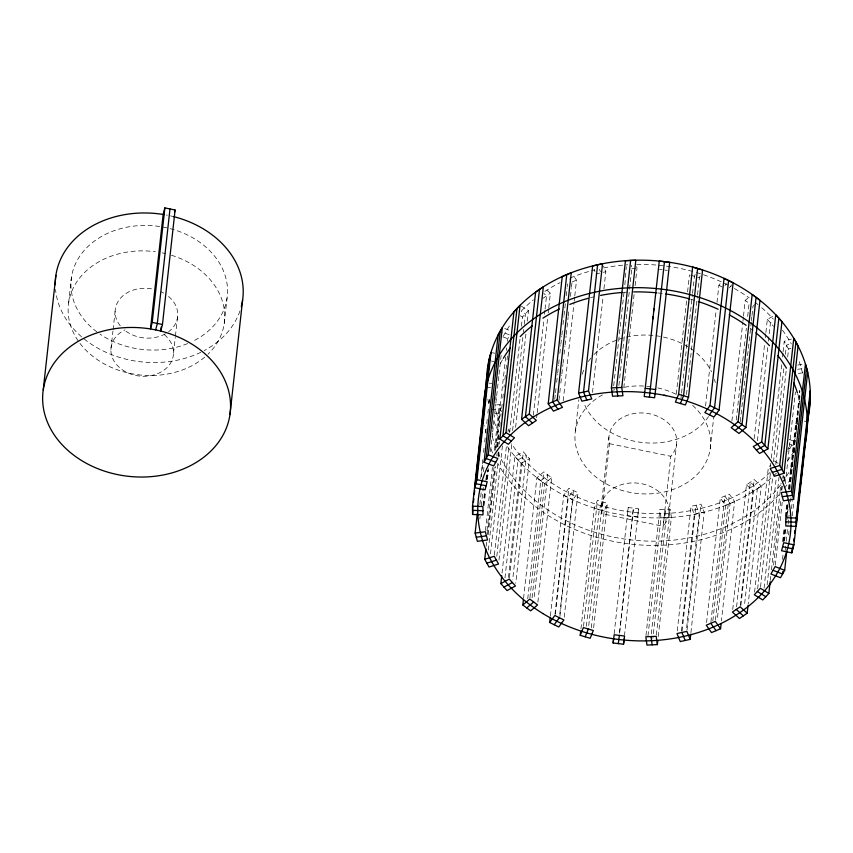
<?xml version="1.0" encoding="UTF-8"?>
<svg xmlns="http://www.w3.org/2000/svg" width="853" height="853" viewBox="0 0 853 853"><rect width="100%" height="100%" fill="white"/><g stroke="black" fill="none" stroke-linecap="round" stroke-linejoin="round"><path stroke-width="0.64" stroke-dasharray="4.26 3.2" d="M68.635 302.922L71.439 277.481M110.901 349.549L112.937 331.124M113.086 329.812L115.112 311.388M173.543 353.174L175.281 337.372M175.43 336.061L177.755 315.002M224.232 323.468L227.047 298.028M480.655 478.661L482.979 457.666M483.555 452.41L484.131 447.164M484.717 441.918L485.154 437.973M485.73 432.727L486.167 428.792M486.743 423.546L487.319 418.29M487.905 413.044L488.332 409.109M489.057 402.541L489.355 399.918M481.369 476.71L482.958 462.283M479.876 504.422L481.327 491.307M483.491 471.634L484.216 465.077M479.834 519.008L480.122 516.385M481.273 505.893L483.31 487.532M483.097 505.243L484.547 492.128M485.847 480.324L486.573 473.767M486.221 479.333L486.946 472.775M483.555 505.466L485.154 491.04M486.455 479.237L487.468 470.046M486.839 479.247L487.852 470.067M484.024 505.68L485.613 491.253M486.914 479.45L487.927 470.27M492.565 428.302L492.853 425.679M495.753 399.439L496.041 396.816M487.468 479.162L488.62 468.67M490.507 451.621L492.533 433.26M492.682 431.949L494.559 414.899M494.708 413.588L495.721 404.407M495.86 403.096L498.909 375.555M499.048 374.243L501.223 354.56M485.485 530.449L492.437 467.487M494.324 450.437L499.389 404.535L495.561 405.047M495.38 450.203L505.658 357.087M506.383 350.53L506.671 347.907M507.396 341.349L507.684 338.726L509.785 335.016L501.415 331.753M487.031 530.609L493.983 467.657M496.158 447.985L500.498 408.64L491.573 409.813M486.178 546.187L486.615 542.252M487.489 534.383L494.868 467.497M497.182 446.514L498.781 432.087M497.48 446.492L499.069 432.066M499.645 426.82L500.082 422.885M500.807 416.328L501.095 413.705M501.671 408.459L502.257 403.213M502.833 397.967L503.27 394.033M503.995 387.475L504.283 384.852M504.859 379.606L505.434 374.36M506.021 369.114L506.447 365.18M507.034 359.934L507.471 356M488.151 534.714L495.678 466.506M496.841 456.014L497.128 453.391M497.853 446.833L499.005 436.341M498.12 455.897L498.557 451.962M499.431 444.093L499.719 441.47M488.332 550.057L498.035 462.187M498.61 456.941L499.336 450.384M490.486 553.928L502.502 445.063M494.399 554.962L506.415 446.108M508.004 431.682L508.292 429.059M509.678 432.46L520.095 338.033M521.407 326.23L522.42 317.049L528.508 310.556L521.087 306.014M496.83 556.209L508.996 446.044M512.578 430.53L522.857 337.404M523.433 332.158L523.721 329.535M524.307 324.289L525.459 313.797L521.226 311.206M498.984 560.08L512.013 442.046M515.617 427.278L525.896 334.163M527.346 321.048L528.508 310.556M502.022 573.131L514.913 456.398L523.326 451.823L529.51 458.765L515.756 583.367M504.976 577.907L518.006 459.874L526.418 455.299L512.664 579.901M508.495 577.438L521.098 463.339L514.913 456.398M509.422 577.737L523.326 451.823M533.338 415.23L543.905 319.491M544.491 314.245L544.918 310.311M545.067 308.999L546.517 295.874L543.873 293.464M536.622 417.842L537.049 413.908M537.198 412.596L547.626 318.158M548.202 312.912L548.639 308.978M548.778 307.666L550.377 293.24L545.099 288.421M523.561 598.433L536.878 477.765L543.819 471.858L551.624 477.701L537.87 602.293M527.74 598.731L540.781 480.687L547.722 474.78L533.967 599.371M529.926 597.761L543.819 471.858M532.08 597.718L544.672 483.608L551.624 477.701M554.77 399.353L555.346 394.107M555.495 392.796L556.071 387.55M556.657 382.304L557.521 374.435M557.67 373.124L558.534 365.255M558.683 363.943L559.259 358.697M559.835 353.451L560.709 345.582M560.847 344.271L561.722 336.402M561.86 335.09L562.447 329.844M563.023 324.598L563.897 316.73M564.036 315.418L565.486 302.303M566.211 295.746L567.074 287.877M567.224 286.565L567.512 283.942M558.992 400.068L560.293 388.264M560.869 383.018L561.743 375.149M561.882 373.838L562.895 364.657M563.044 363.346L563.481 359.412M564.057 354.166L564.921 346.297M565.07 344.985L566.083 335.805M566.232 334.493L568.109 317.444M568.258 316.132L568.834 310.887M570.422 296.449L571.297 288.581M571.435 287.269L572.022 282.023L569.761 278.867M563.204 400.782L574.069 302.41M574.208 301.098L574.645 297.164M574.794 295.852L576.532 280.115L572.768 274.847M550.398 615.93L563.726 495.262L568.898 488.268L577.961 492.746L564.068 618.66M554.994 614.171L568.898 488.268M575.38 431.032L578.835 399.716M555.367 614.235L568.258 497.502L573.429 490.507L559.675 615.109M559.909 616.474L572.789 499.741L577.961 492.746M592.504 392.412L603.071 296.673M603.935 288.804L605.822 271.755L603.476 266.029M580.946 628.778L594.264 508.111L597.441 500.338L607.389 503.27L593.485 629.173M583.537 626.251L597.441 500.338M586.352 626.305L599.243 509.582L602.41 501.799L588.655 626.401M613.712 385.727L624.279 289.988M624.865 284.742L626.273 266.637M601.194 507.14L608.914 437.162M601.76 513.655L609.49 443.677A34.013 26.912 6.3 0 1 649.687 413.801A34.013 26.912 6.3 0 1 670.831 456.291L663.112 526.258L601.76 513.655A34.013 26.912 6.3 0 1 641.957 483.779A34.013 26.912 6.3 0 1 663.112 526.258M591.321 627.776L604.212 511.043L607.389 503.27M618.905 385.481L631.785 268.759L631.295 265.208M623.799 387.87L634.227 293.432M635.101 285.563L636.978 268.514L636.487 264.963M614.149 633.8L628.213 507.546L638.598 508.793L624.535 635.048M619.481 633.118L633.406 508.175L619.651 632.766M645.966 635.485L659.87 509.572L670.245 509.092L671.396 517.387L658.068 638.044M647.981 635.911L661.011 517.867L659.87 509.572M676.28 394.171L686.708 299.744M687.582 291.875L689.459 274.826M651.297 633.928L665.063 509.337L666.204 517.632L652.886 638.289M680.971 398.266L681.408 394.331M681.547 393.02L692.412 294.648M692.551 293.336L694.438 276.287L695.344 274.069M668.816 514.178L676.546 444.21M656.352 634.995L670.245 509.092M686.526 394.481L697.381 296.119M697.53 294.807L699.407 277.758L700.313 275.53M677.271 630.932L691.026 506.341L700.942 504.134L704.215 512.152L690.898 632.809M705.559 406.007L716.136 310.268M717 302.389L718.887 285.339L721.841 281.341M681.419 631.081L694.31 514.348L691.026 506.341M682.08 631.145L695.984 505.243L699.257 513.25L686.377 629.983M687.038 630.047L700.942 504.134M710.229 448.838L713.694 417.522M706.561 622.573L720.316 497.971L729.336 494.154L734.604 501.532L721.425 620.888M731.906 421.062L742.76 322.69M742.91 321.378L743.347 317.444M743.485 316.132L745.223 300.395L750.182 296.172M710.922 621.976L724.826 496.062L730.093 503.441L717.213 620.174M712.852 620.771L725.594 505.349L720.316 497.971M736.235 420.039L746.375 328.234M747.676 316.431L749.126 303.316L745.223 300.395M715.432 620.067L729.336 494.154M740.276 421.649L743.326 394.107M743.464 392.796L751.29 321.976M751.429 320.664L751.866 316.73M752.005 315.418L753.028 306.238L756.003 303.7M732.716 609.447L746.471 484.845L754.191 479.578L761.228 486.007L748.188 604.041M754.159 438.677L764.587 344.239M765.312 337.681L765.749 333.747M765.887 332.435L767.337 319.321L773.65 315.898M736.576 606.814L750.331 482.212L757.357 488.641L744.328 606.675M757.4 440.83L767.828 346.403M768.404 341.157L770.43 322.797L772.53 321.645M740.297 605.491L754.191 479.578M740.905 605.374L753.498 491.275L761.228 486.007M754.585 592.131L768.34 467.54L770.622 465.098M770.355 467.209L770.792 463.264M771.368 458.018L781.647 364.903M782.521 357.034L782.947 353.099M783.097 351.788L784.248 341.296L791.392 339.025M757.635 588.89L770.515 472.157M773.511 461.889L783.939 367.462M785.389 354.347L786.402 345.166L791.157 343.652M760.535 586.949L772.69 476.784M775.814 464.448L786.381 368.709M787.682 356.906L788.556 349.037L784.248 341.296M764.075 588.144L776.241 477.968M767.124 584.891L779.002 477.349M770.312 580.339L770.749 576.404M771.475 569.847L780.015 492.469M780.047 491.381L781.028 483.288M781.476 489.953L781.913 486.018M782.777 478.149L783.065 475.526M773.596 565.049L780.836 499.474M781.849 490.294L782.286 486.359M783.15 478.49L783.449 475.867M784.035 480.943L784.621 475.686M775.26 565.272L782.212 502.321M784.525 481.337L785.25 474.78M788.001 449.862L788.289 447.239M785.293 483.726L795.433 391.922M782.596 541.57L784.184 527.143M785.346 516.651L786.935 502.214M788.385 489.1L795.625 423.525L797.736 415.486M783.214 541.484L784.813 527.058M785.965 516.566L787.202 504.56M789.004 489.014L799.794 390.45L799.847 397.711M786.359 516.577L787.66 504.773M789.398 489.036L799.826 394.598M783.843 541.399L785.293 528.284M786.594 516.481L787.895 504.667M789.633 488.929L797.598 416.797M786.967 515.479L787.98 506.298M789.857 489.249L790.145 486.626M790.731 481.38L791.456 474.822M791.595 473.511L792.469 465.642M792.608 464.331L793.333 457.773M793.908 452.527L794.633 445.97M794.783 444.658L795.359 439.412M795.945 434.166L796.809 426.297M796.958 424.986L797.822 417.117M797.971 415.806L798.984 406.625M799.122 405.314L799.709 400.068M782.51 559.376L783.235 552.819M784.536 541.015L785.986 527.9M786.85 520.031L788.012 509.54M794.239 453.146L794.527 450.523L788.556 448.188M785.186 550.42L786.05 542.551M786.199 541.239L787.937 525.501M788.087 524.19L789.1 515.009M790.539 501.895L791.126 496.649M788.588 534.906L789.025 530.961M791.488 508.665L792.352 500.796M792.298 515.82L793.898 501.383M628.213 507.546L627.179 515.766L637.564 517.014L638.598 508.793M724.901 285.584L726.372 283.591M729.432 287.824L731.65 284.827M542.657 298.518L550.377 293.24M521.098 463.339L529.51 458.765M572.022 282.023L576.532 280.115M725.594 505.349L734.604 501.532M788.556 349.037L790.934 348.28M595.906 273.952L599.627 273.131M603.348 272.299L605.822 271.755M694.31 514.348L704.215 512.152M797.779 365.02L802.886 364.348M797.619 369.285L802.716 368.613M495.241 413.577L501.617 412.735L499.389 404.535M802.556 372.878L797.459 373.561L796.905 371.503M631.785 268.759L635.677 268.578M661.011 517.867L671.396 517.387M489.195 383.2L491.808 383.296M487.916 387.305L490.528 387.401M659.54 269.452L662.141 269.761M664.743 270.081L667.334 270.39M166.378 215.02L167.337 215.201M492.277 352.726L494.836 353.249M804.347 421.083L806.906 421.606M491.435 361.032L493.994 361.555M795.625 423.525L798.184 424.048M609.49 443.677L670.831 456.291M170.504 215.873L172.732 216.395M690.706 275.188L699.407 277.758M594.264 508.111L604.212 511.043M504.709 328.501L509.486 330.367M789.164 439.37L795.135 441.694M789.451 444.008L794.239 445.874M502.907 336.86L507.684 338.726M718.887 285.339L722.288 287.024M563.726 495.262L572.789 499.741M774.428 461.046L778.672 463.637M520.298 315.749L522.42 317.049M536.878 477.765L544.672 483.608M746.471 484.845L753.498 491.275M767.337 319.321L773.522 326.262M508.836 430.029L509.902 431.959M599.456 269.42L600.395 271.712M594.029 269.377L594.967 271.67M794.047 451.29A162.294 128.408 6.3 0 1 786.775 461.59M776.411 473.127A162.294 128.408 6.3 0 1 506.085 444.584M498.92 432.354A162.294 128.408 6.3 0 1 493.748 420.796M488.63 403.33A162.294 128.408 6.3 0 1 487.521 396.912M795.22 438.453A156.973 124.207 6.3 0 1 787.831 451.493M770.088 472.423A156.973 124.207 6.3 0 1 511.437 443.773M499.954 422.598A156.973 124.207 6.3 0 1 495.017 407.851M503.387 336.114A156.973 124.207 6.3 0 1 509.71 325.569M521.556 310.855A156.973 124.207 6.3 0 1 533.402 299.84M544.886 291.395A156.973 124.207 6.3 0 1 560.176 282.588M570.465 277.886A156.973 124.207 6.3 0 1 594.786 269.889M603.625 267.927A156.973 124.207 6.3 0 1 627.808 264.803M636.733 264.43A156.973 124.207 6.3 0 1 692.593 271.425M696.347 272.491A156.973 124.207 6.3 0 1 731.149 286.736M734.39 288.517A156.973 124.207 6.3 0 1 749.105 297.814M755.086 302.261A156.973 124.207 6.3 0 1 757.976 304.564M761.729 307.752A156.973 124.207 6.3 0 1 773.372 319.107M782.457 330.143A156.973 124.207 6.3 0 1 791.317 343.94M799.24 361.651A156.973 124.207 6.3 0 1 802.705 373.955M692.625 405.346A68.027 53.824 6.3 0 1 686.804 482.809A68.027 53.824 6.3 0 1 589.359 470.984A68.027 53.824 6.3 0 1 603.22 394.491M612.635 390.375A68.027 53.824 6.3 0 1 614.736 389.672M624.503 387.241A68.027 53.824 6.3 0 1 650.53 386.654M657.748 387.923A68.027 53.824 6.3 0 1 678.935 395.749M708.534 416.552A68.027 53.824 6.3 0 1 642.693 442.558A68.027 53.824 6.3 0 1 583.868 403.053M582.29 374.222A68.027 53.824 6.3 0 1 584.454 368.411M588.314 361.533A68.027 53.824 6.3 0 1 590.969 357.972M594.029 354.549A68.027 53.824 6.3 0 1 657.428 335.954A68.027 53.824 6.3 0 1 711.573 371.876M714.462 379.297A68.027 53.824 6.3 0 1 715.283 382.507M791.008 478.778A162.294 128.408 6.3 0 1 784.525 488.065M778.778 494.964A162.294 128.408 6.3 0 1 630.847 544.118A162.294 128.408 6.3 0 1 497.736 463.318M492.607 452.911A162.294 128.408 6.3 0 1 490.272 447.121M486.157 433.377A162.294 128.408 6.3 0 1 484.675 425.679M792.192 465.941A156.973 124.207 6.3 0 1 644.473 540.973A156.973 124.207 6.3 0 1 497.971 452.527M495.934 447.633A156.973 124.207 6.3 0 1 492.309 436.576M488.982 403.64A156.973 124.207 6.3 0 1 489.451 398.532M500.348 363.602A156.973 124.207 6.3 0 1 502.726 359.316M590.511 297.686A156.973 124.207 6.3 0 1 594.264 296.769M623.511 292.376A156.973 124.207 6.3 0 1 627.328 292.142M657.951 292.963A156.973 124.207 6.3 0 1 663.218 293.592M690.781 299.254A156.973 124.207 6.3 0 1 694.566 300.363M750.086 328.245A156.973 124.207 6.3 0 1 753.018 330.506M797.779 394.022A156.973 124.207 6.3 0 1 799.677 401.432M171.442 255.239A78.487 62.098 6.3 0 1 208.079 354.102M204.677 357.194A78.487 62.098 6.3 0 1 73.209 332.254A78.487 62.098 6.3 0 1 155.353 251.72M162.305 252.893A78.487 62.098 6.3 0 1 165.738 253.661M96.89 331.892A78.487 62.098 6.3 0 1 95.696 240.141A78.487 62.098 6.3 0 1 210.766 251.763A78.487 62.098 6.3 0 1 192.245 341.531M187.628 343.578A78.487 62.098 6.3 0 1 99.929 334.077M164.32 334.621A31.39 24.844 6.3 0 1 162.848 370.938A31.39 24.844 6.3 0 1 117.287 365.404A31.39 24.844 6.3 0 1 125.018 329.844M168.531 296.46A31.39 24.844 6.3 0 1 168.638 331.668M165.397 333.79A31.39 24.844 6.3 0 1 124.335 329.93M120.252 325.793A31.39 24.844 6.3 0 1 121.339 297.26A31.39 24.844 6.3 0 1 155.513 289.743M160.972 291.737A31.39 24.844 6.3 0 1 163.627 293.091M239.96 310.961A94.182 74.52 6.3 0 1 204.272 350.551M200.85 352.289A94.182 74.52 6.3 0 1 55.53 289.487"/><path stroke-width="1.28" d="M43.236 389.917L55.882 275.423M152.229 322.402L164.864 207.908L175.089 210.009L162.454 324.503L160.727 331.049A94.182 74.52 6.3 0 1 205.605 455.779A94.182 74.52 6.3 0 1 47.949 423.387A94.182 74.52 6.3 0 1 150.501 328.949L152.229 322.402L162.454 324.503M169.982 208.964L157.336 323.458L155.651 329.887L150.501 328.949L163.147 214.455L164.864 207.908M161.164 327.104L160.727 331.049L155.651 329.887M229.969 414.579L242.604 300.075M472.509 506.17L482.947 506.554L483.011 514.86L472.562 514.476L472.509 506.17L486.551 378.956L486.583 383.104M474.833 487.724L488.886 360.499L490.997 352.46L476.955 479.685L474.833 487.724L485.058 489.825L487.18 481.785L476.955 479.685M472.978 506.394L472.541 510.329L482.979 510.712M473.404 502.46L473.841 498.525M474.279 494.591L474.705 490.656M475.142 486.722L475.579 482.787M476.017 478.853L476.443 474.918M476.88 470.984L477.317 467.049M477.755 463.115L478.043 460.492M478.48 456.547L478.906 452.612M479.343 448.678L479.781 444.744M480.218 440.809L480.644 436.875M481.081 432.94L481.518 429.006M481.945 425.071L482.382 421.137M482.819 417.202L483.256 413.268M483.683 409.333L484.12 405.399M484.696 400.153L484.994 397.53M472.562 514.476L472.999 510.542M489.942 356.479L475.899 483.704L486.114 485.805M475.142 533.104L485.346 531.76L487.575 539.96L477.371 541.303L475.142 533.104L477.317 513.431M484.077 462.219L498.12 334.994L502.321 327.573L488.279 454.788L484.077 462.219L493.642 465.951L497.832 458.519L488.279 454.788M500.221 331.284L486.178 458.509L495.742 462.23M484.739 559.301L494.25 556.273L498.547 564.014L489.036 567.042L484.739 559.301L485.89 548.81M499.89 439.082L513.933 311.857L520.031 305.363L505.978 432.588L499.89 439.082L508.367 444.264L514.466 437.781L505.978 432.588M516.982 308.615L502.939 435.83L511.416 441.022M500.871 583.623L509.284 579.048L515.468 585.99L507.045 590.564L500.871 583.623L501.735 575.754M521.578 419.303L535.62 292.089L543.35 286.821L529.297 414.036L521.578 419.303L528.604 425.732L536.334 420.465L529.297 414.036M539.491 289.455L525.437 416.669L532.464 423.099M522.836 604.99L529.777 599.073L537.571 604.916L530.63 610.833L522.836 604.99L523.411 599.744M548.202 403.778L562.244 276.553L571.254 272.736L557.212 399.961L562.479 407.339L553.469 411.157L548.202 403.778L557.212 399.961M566.755 274.645L552.701 401.87L557.979 409.248M549.673 622.487L554.845 615.482L563.918 619.971L558.747 626.966L549.673 622.487L550.26 617.241M578.579 393.158L592.632 265.944L602.538 263.737L588.495 390.962L591.779 398.969L581.863 401.177L578.579 393.158L588.495 390.962M597.59 264.846L583.537 392.06L586.821 400.078M580.221 635.336L583.388 627.563L593.336 630.484L590.169 638.268L580.221 635.336L580.658 631.401M611.409 387.923L625.452 260.709L635.826 260.218L621.784 387.443L622.935 395.739L612.55 396.219L611.409 387.923L621.784 387.443M630.644 260.464L616.602 387.688L617.743 395.984M613.126 642.981L614.171 634.771L624.556 636.018L623.522 644.228L613.126 642.981L613.563 639.046M652.748 319.139L653.035 316.516M653.611 311.27L653.899 308.647M645.231 388.296L659.284 261.082L669.669 262.329L655.626 389.554L654.592 397.765L644.196 396.517L645.231 388.296L655.626 389.554M664.476 261.7L649.4 397.135M623.522 644.228L624.097 638.982M678.593 394.267L692.636 267.042L702.584 269.974L688.542 397.199L685.364 404.972L675.416 402.04L678.593 394.267L688.542 397.199M697.605 268.514L683.562 395.728L680.385 403.512M657.354 644.601L656.202 636.306L645.828 636.796L646.969 645.092L657.354 644.601L657.78 640.667M710.005 405.57L724.058 278.345L733.122 282.833L719.079 410.048L713.908 417.042L704.834 412.564L710.005 405.57L719.079 410.048M728.59 280.584L714.547 407.809L709.376 414.803M690.173 639.366L686.889 631.359L676.983 633.555L680.257 641.573L690.173 639.366L690.749 634.12M738.122 421.702L752.175 294.488L759.97 300.32L745.927 427.545L738.975 433.452L731.181 427.62L738.122 421.702L745.927 427.545M756.067 297.398L742.025 424.623L735.083 430.53M720.561 628.757L715.294 621.379L706.273 625.196L711.541 632.574L720.561 628.757L721.137 623.511M761.708 441.971L775.75 314.757L781.934 321.698L767.892 448.913L759.479 453.487L753.295 446.546L761.708 441.971L767.892 448.913M778.842 318.222L764.8 445.447L756.387 450.011M747.175 613.222L740.148 606.803L732.428 612.07L739.455 618.489L747.175 613.222L748.049 605.353M779.727 465.493L793.77 338.268L798.067 346.009L784.024 473.234L774.503 476.251L770.206 468.521L779.727 465.493L784.024 473.234M795.913 342.138L781.87 469.363L772.36 472.381M768.862 593.453L760.386 588.261L754.297 594.754L762.774 599.947L768.862 593.453L770.174 581.65M791.392 491.221L805.435 364.007L807.663 372.207L793.61 499.421L783.417 500.775L781.188 492.576L791.392 491.221L793.61 499.421M782.873 571.403L782.585 574.026L773.021 570.294M806.543 368.101L792.501 495.326L782.297 496.681M784.675 570.316L775.121 566.584L770.92 574.016L780.484 577.737L784.675 570.316L786.701 551.955M791.808 552.851L793.919 544.811L783.694 542.711L781.583 550.75L791.808 552.851L792.384 547.605M796.19 518.059L810.233 390.834L810.297 399.14L796.244 526.354L785.805 525.97L785.752 517.675L796.19 518.059L796.244 526.354M793.301 544.896L792.863 548.831L782.638 546.73M793.727 540.962L794.026 538.339M794.601 533.093L794.889 530.47M810.265 394.982L796.222 522.207L785.773 521.823M793.919 544.811L795.945 526.45M796.233 523.827L796.819 518.581M797.107 515.958L797.683 510.712M797.971 508.089L798.557 502.833M798.845 500.21L799.421 494.964M799.709 492.341L800.295 487.095M800.583 484.472L801.159 479.226M801.447 476.603L802.033 471.357M802.321 468.734L805.36 441.193M805.648 438.57L805.936 435.947M806.522 430.701L807.098 425.455M807.386 422.832L807.962 417.586L807.439 419.601M618.329 643.61L619.363 635.389M174.513 212.194L175.089 210.009M585.19 636.796L588.367 629.024M554.215 624.727L559.387 617.732M526.727 607.912L533.679 601.994M503.963 587.088L512.376 582.524M486.882 563.172L496.403 560.144M476.251 537.209L486.455 535.855M164.117 214.615L163.147 214.455A94.182 74.52 6.3 0 0 55.274 284.71M663.879 395.216L666.118 395.664M757.336 591.513L765.823 596.695M736.288 609.437L743.315 615.855M710.784 623.287L716.051 630.666M681.942 632.457L685.215 640.475M651.01 636.551L652.161 644.847M486.498 382.357A162.294 128.408 6.3 0 1 664.167 261.604A162.294 128.408 6.3 0 1 807.301 420.412M483.459 409.845A162.294 128.408 6.3 0 1 659.55 288.9A162.294 128.408 6.3 0 1 804.848 445.447M503.345 358.26A156.973 124.207 6.3 0 1 510.403 347.864M520.213 336.583A156.973 124.207 6.3 0 1 532.357 325.729M542.956 318.158A156.973 124.207 6.3 0 1 559.387 308.967M569.793 304.414A156.973 124.207 6.3 0 1 588.026 298.347M600.587 295.415A156.973 124.207 6.3 0 1 622.242 292.462M633.704 291.918A156.973 124.207 6.3 0 1 656.629 292.824M665.756 293.944A156.973 124.207 6.3 0 1 689.555 298.913M698.33 301.546A156.973 124.207 6.3 0 1 718.109 309.255M729.208 314.81A156.973 124.207 6.3 0 1 746.076 325.302M755.886 332.83A156.973 124.207 6.3 0 1 769.449 345.625M777.872 355.573A156.973 124.207 6.3 0 1 786.434 368.187M793.855 382.976A156.973 124.207 6.3 0 1 797.406 392.796M173.372 216.555A94.182 74.52 6.3 0 1 241.271 306.654M542.86 613.531A156.973 124.207 6.3 0 0 790.209 535.14A156.973 124.207 6.3 0 0 570.071 400.121A156.973 124.207 6.3 0 0 542.86 613.531"/></g></svg>
